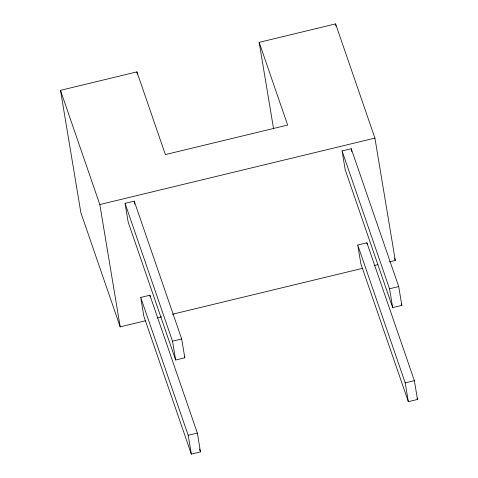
<?xml version="1.0" encoding="UTF-8"?>
<svg xmlns="http://www.w3.org/2000/svg" width="478" height="478" viewBox="0 0 478 478"><rect width="100%" height="100%" fill="white"/><g stroke="black" fill="none" stroke-linecap="round" stroke-linejoin="round"><path stroke-width="0.72" d="M145.593 320.738L120.187 326.874L80.866 212.668L60.491 90.342L136.905 71.885L165.382 154.585L287.648 125.057L259.172 42.357L335.592 23.9L374.913 138.106L395.282 260.432L389.48 261.836M60.491 90.342L99.818 204.548L374.913 138.106M125.051 203.347L134.222 201.136L181.682 338.968L184.819 357.789L175.647 360.006L128.188 222.168L125.051 203.347L172.51 341.184L175.647 360.006M342.075 150.934L351.246 148.718L398.706 286.555L401.837 305.37L392.671 307.587L345.206 169.75L342.075 150.934L389.534 288.766L392.671 307.587M140.723 297.447L149.895 295.231L197.354 433.068L200.485 451.883L191.32 454.1L143.854 316.263L140.723 297.447L188.183 435.279L191.32 454.1M357.741 245.029L366.913 242.812L414.372 380.649L417.509 399.471L408.337 401.681L360.878 263.85L357.741 245.029L405.207 382.866L408.337 401.681M157.208 317.936L161.558 316.884M172.45 314.255L362.623 268.319M374.232 265.517L377.865 264.639M172.51 341.184L181.682 338.968M389.534 288.766L398.706 286.555M188.183 435.279L197.354 433.068M405.207 382.866L414.372 380.649M394.553 258.317L395.282 260.432M401.353 303.966L401.837 305.37M417.025 398.06L417.509 399.471M184.335 356.379L184.819 357.789M199.517 449.075L200.485 451.883M335.592 23.9L335.956 26.099M351.246 148.718L351.724 151.61M366.913 242.812L367.158 244.264M259.172 42.357L273.565 128.791M136.905 71.885L137.276 74.084M134.222 201.136L134.706 204.028M149.895 295.231L150.134 296.677M99.818 204.548L120.187 326.874"/></g></svg>
